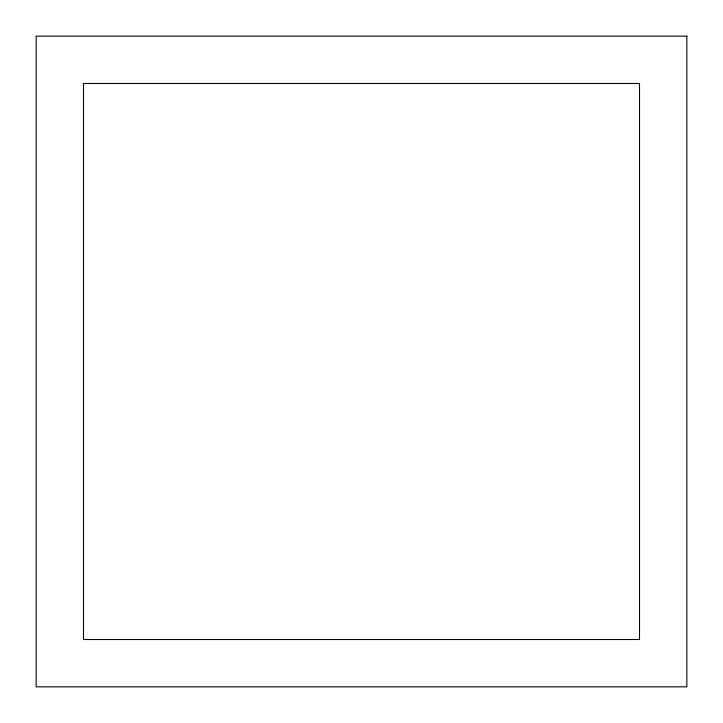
<?xml version="1.0" encoding="UTF-8"?>
<svg xmlns="http://www.w3.org/2000/svg" width="723" height="723" viewBox="0 0 723 723"><rect width="100%" height="100%" fill="white"/><g stroke="black" fill="none" stroke-linecap="round" stroke-linejoin="round"><path stroke-width="1.08" d="M686.85 36.15L36.15 36.15L36.15 686.85L686.85 686.85L686.85 36.15M639.512 83.488L83.488 83.488L83.488 639.512L639.512 639.512L639.512 83.488"/></g></svg>
